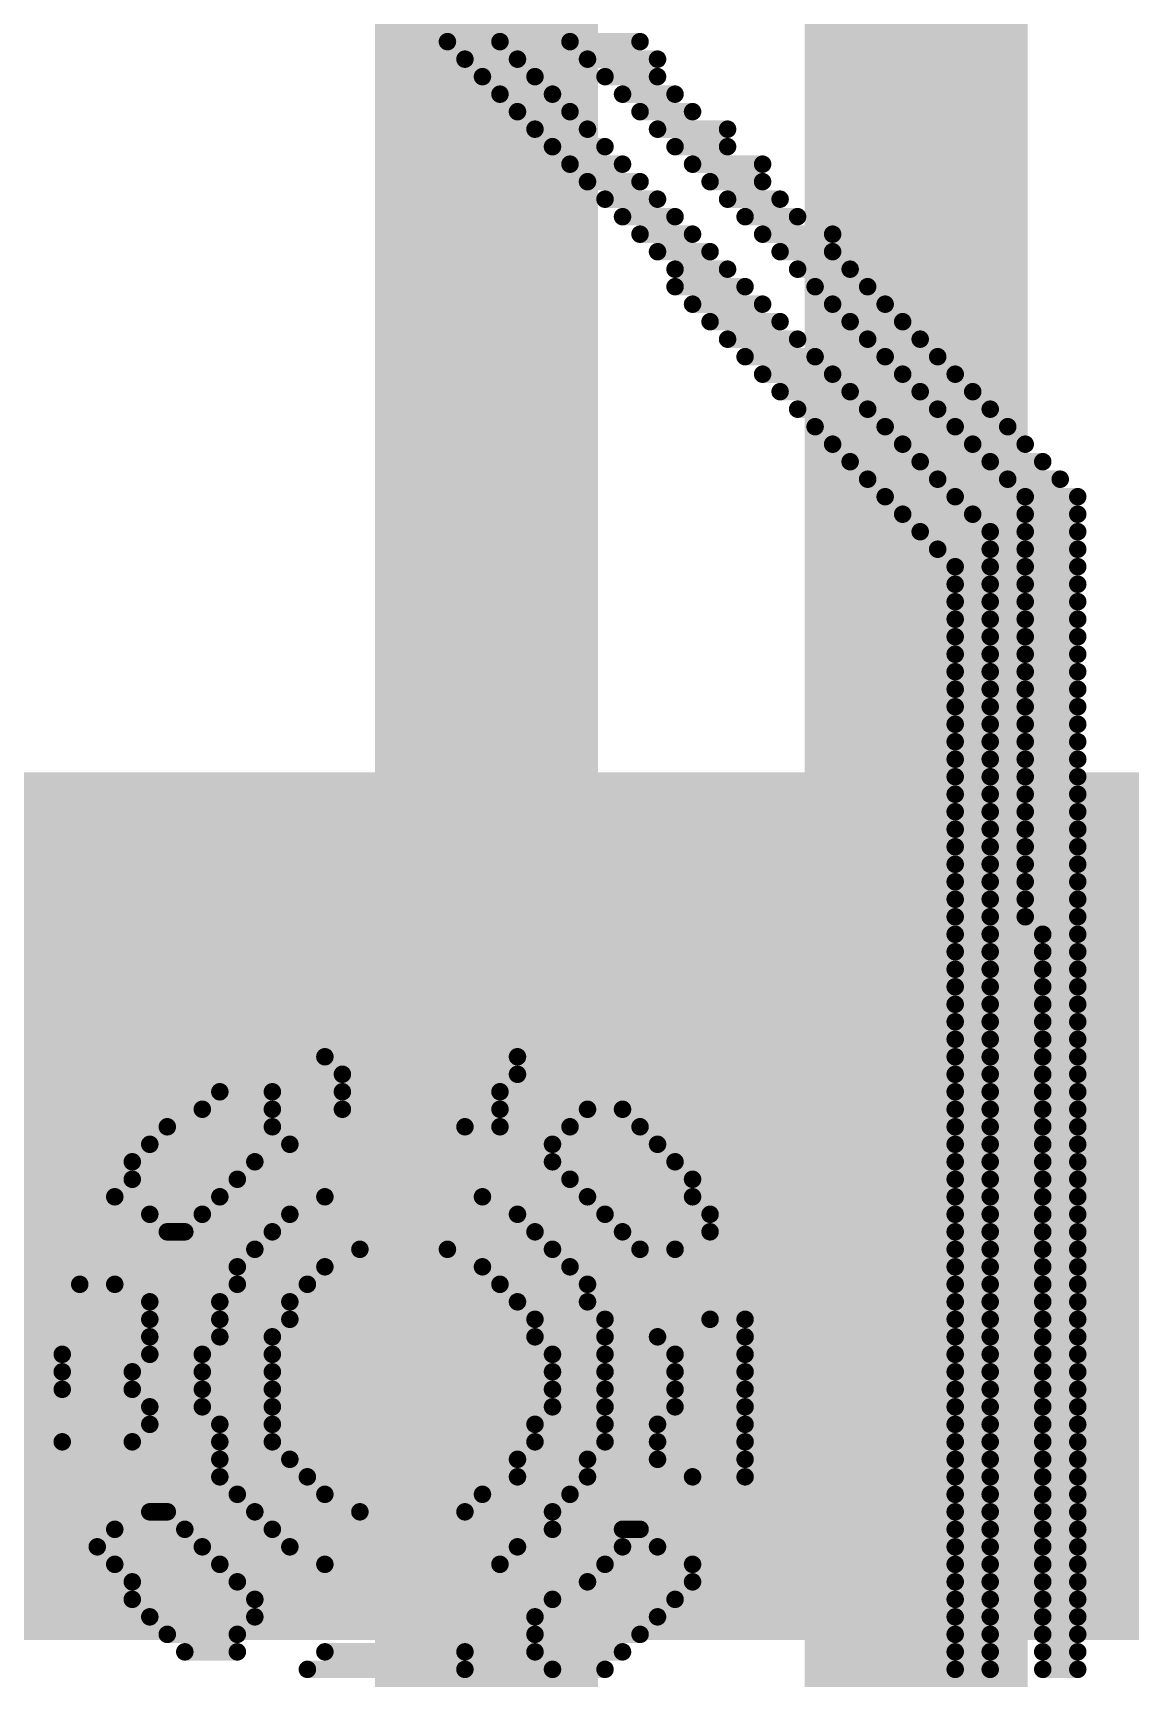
# Model space of a CAD drawing. Header units: millimetres. Extents: x 0 to 19.1, y 0 to 5.1.
# Drawn here: x 3.7175 to 3.7667, y 3.7183 to 3.7921 of the extents above; entities that cross this region are included whole.
import ezdxf

# ---------------------------------------------------------------- set-up
doc = ezdxf.new("R2010")
doc.units = ezdxf.units.MM
doc.header["$MEASUREMENT"] = 0
for name, color, linetype in [('BottomLayer', 5, 'Continuous'), ('BottomSolder', 6, 'Continuous'), ('DrillDrawing', 1, 'Continuous'), ('TopLayer', 1, 'Continuous'), ('TopOverlay', 2, 'Continuous'), ('TopSolder', 216, 'Continuous'), ('ViaHoleLayer', 16, 'Continuous')]:
    doc.layers.add(name, color=color, linetype=linetype)

msp = doc.modelspace()

# ---------------------------------------------------------------- hatches: boundary and pattern name
at = {"layer": 'BottomLayer'}
h = msp.add_hatch(color=5, dxfattribs=at)
edge = h.paths.add_edge_path()
edge.add_arc((3.737823, 3.745), 0.00689, 0, 360)
at = {"layer": 'BottomSolder'}
h = msp.add_hatch(color=6, dxfattribs=at)
edge = h.paths.add_edge_path()
edge.add_arc((3.737823, 3.745), 0.01089, 0, 360)
at = {"layer": 'TopLayer'}
msp.add_hatch(color=1, dxfattribs=at).paths.add_polyline_path([(3.409774, 3.72), (3.985774, 3.72), (3.985774, 3.758912), (3.409774, 3.758912)])
h = msp.add_hatch(color=1, dxfattribs=at)
edge = h.paths.add_edge_path()
edge.add_arc((3.737823, 3.745), 0.00689, 0, 360)
at = {"layer": 'TopSolder'}
h = msp.add_hatch(color=216, dxfattribs=at)
edge = h.paths.add_edge_path()
edge.add_arc((3.737823, 3.745), 0.01089, 0, 360)
at = {"layer": 'ViaHoleLayer'}
h = msp.add_hatch(color=16, dxfattribs=at)
edge = h.paths.add_edge_path()
edge.add_arc((3.737823, 3.745), 0.003937, 0, 360)

# ---------------------------------------------------------------- linework, layer by layer
at = {"layer": 'BottomLayer', "const_width": 0.01}
for points in [[(3.737823, 3.745), (3.737823, 4.003)], [(3.757098, 3.6203), (3.757098, 3.816643)], [(3.737823, 3.613075), (3.737823, 3.745)]]:
    msp.add_lwpolyline(points, dxfattribs=at)
at = {"layer": 'BottomLayer', "const_width": 0.005}
msp.add_lwpolyline([(3.735323, 3.745, 1), (3.740323, 3.745, 1)], format="xyb", close=True, dxfattribs=at)
msp.add_lwpolyline([(3.735323, 3.745, 1), (3.740323, 3.745, 1)], format="xyb", close=True, dxfattribs=at)
at = {"layer": 'DrillDrawing', "const_width": 0.002}
for points in [[(3.727823, 3.755), (3.747823, 3.755)], [(3.727823, 3.735), (3.727823, 3.755)], [(3.747823, 3.735), (3.747823, 3.755)], [(3.727823, 3.735), (3.747823, 3.735)]]:
    msp.add_lwpolyline(points, dxfattribs=at)
at = {"layer": 'DrillDrawing', "const_width": 0.001}
for points in [[(3.727323, 3.755, 1), (3.728323, 3.755, 1)], [(3.727323, 3.755, 1), (3.728323, 3.755, 1)], [(3.747323, 3.755, 1), (3.748323, 3.755, 1)], [(3.747323, 3.755, 1), (3.748323, 3.755, 1)], [(3.727323, 3.735, 1), (3.728323, 3.735, 1)], [(3.727323, 3.735, 1), (3.728323, 3.735, 1)], [(3.747323, 3.735, 1), (3.748323, 3.735, 1)], [(3.747323, 3.735, 1), (3.748323, 3.735, 1)]]:
    msp.add_lwpolyline(points, format="xyb", close=True, dxfattribs=at)
at = {"layer": 'TopOverlay', "const_width": 0.000785}
for points in [[(3.736075, 3.791692), (3.73843, 3.791692)], [(3.74157, 3.791692), (3.744711, 3.791692)], [(3.73686, 3.790907), (3.739215, 3.790907)], [(3.742355, 3.790907), (3.745496, 3.790907)], [(3.737645, 3.790122), (3.74, 3.790122)], [(3.743141, 3.790122), (3.745496, 3.790122)], [(3.73843, 3.789336), (3.740785, 3.789336)], [(3.743926, 3.789336), (3.746281, 3.789336)], [(3.739215, 3.788551), (3.74157, 3.788551)], [(3.744711, 3.788551), (3.747066, 3.788551)], [(3.74, 3.787766), (3.742355, 3.787766)], [(3.745496, 3.787766), (3.748636, 3.787766)], [(3.740785, 3.786981), (3.743141, 3.786981)], [(3.746281, 3.786981), (3.748636, 3.786981)], [(3.74157, 3.786196), (3.743926, 3.786196)], [(3.747066, 3.786196), (3.750206, 3.786196)], [(3.742355, 3.785411), (3.744711, 3.785411)], [(3.747851, 3.785411), (3.750206, 3.785411)], [(3.743141, 3.784626), (3.745496, 3.784626)], [(3.748636, 3.784626), (3.750991, 3.784626)], [(3.743926, 3.783841), (3.746281, 3.783841)], [(3.749421, 3.783841), (3.751776, 3.783841)], [(3.744711, 3.783056), (3.747066, 3.783056)], [(3.750206, 3.783056), (3.753346, 3.783056)], [(3.745496, 3.782271), (3.747851, 3.782271)], [(3.750991, 3.782271), (3.753346, 3.782271)], [(3.746281, 3.781486), (3.748636, 3.781486)], [(3.751776, 3.781486), (3.754131, 3.781486)], [(3.746281, 3.780701), (3.749421, 3.780701)], [(3.752561, 3.780701), (3.754916, 3.780701)], [(3.747066, 3.779916), (3.750206, 3.779916)], [(3.753346, 3.779916), (3.755701, 3.779916)], [(3.747851, 3.779131), (3.750991, 3.779131)], [(3.754131, 3.779131), (3.756486, 3.779131)], [(3.748636, 3.778346), (3.751776, 3.778346)], [(3.754916, 3.778346), (3.757271, 3.778346)], [(3.749421, 3.777561), (3.752561, 3.777561)], [(3.755701, 3.777561), (3.758056, 3.777561)], [(3.750206, 3.776776), (3.753346, 3.776776)], [(3.756486, 3.776776), (3.758841, 3.776776)], [(3.750991, 3.775991), (3.754131, 3.775991)], [(3.757271, 3.775991), (3.759626, 3.775991)], [(3.751776, 3.775206), (3.754916, 3.775206)], [(3.758056, 3.775206), (3.760412, 3.775206)], [(3.752561, 3.774421), (3.755701, 3.774421)], [(3.758841, 3.774421), (3.761197, 3.774421)], [(3.753346, 3.773636), (3.756486, 3.773636)], [(3.759626, 3.773636), (3.761982, 3.773636)], [(3.754131, 3.77285), (3.757271, 3.77285)], [(3.760412, 3.77285), (3.762767, 3.77285)], [(3.754916, 3.772065), (3.758056, 3.772065)], [(3.761197, 3.772065), (3.763552, 3.772065)], [(3.755701, 3.77128), (3.758841, 3.77128)], [(3.761982, 3.77128), (3.764337, 3.77128)], [(3.756486, 3.770495), (3.759626, 3.770495)], [(3.761982, 3.770495), (3.764337, 3.770495)], [(3.757271, 3.76971), (3.760412, 3.76971)], [(3.761982, 3.76971), (3.764337, 3.76971)], [(3.758056, 3.768925), (3.760412, 3.768925)], [(3.761982, 3.768925), (3.764337, 3.768925)], [(3.758841, 3.76814), (3.760412, 3.76814)], [(3.761982, 3.76814), (3.764337, 3.76814)], [(3.758841, 3.767355), (3.760412, 3.767355)], [(3.761982, 3.767355), (3.764337, 3.767355)], [(3.758841, 3.76657), (3.760412, 3.76657)], [(3.761982, 3.76657), (3.764337, 3.76657)], [(3.758841, 3.765785), (3.760412, 3.765785)], [(3.761982, 3.765785), (3.764337, 3.765785)], [(3.758841, 3.765), (3.760412, 3.765)], [(3.761982, 3.765), (3.764337, 3.765)], [(3.758841, 3.764215), (3.760412, 3.764215)], [(3.761982, 3.764215), (3.764337, 3.764215)], [(3.758841, 3.76343), (3.760412, 3.76343)], [(3.761982, 3.76343), (3.764337, 3.76343)], [(3.758841, 3.762645), (3.760412, 3.762645)], [(3.761982, 3.762645), (3.764337, 3.762645)], [(3.758841, 3.76186), (3.760412, 3.76186)], [(3.761982, 3.76186), (3.764337, 3.76186)], [(3.758841, 3.761075), (3.760412, 3.761075)], [(3.761982, 3.761075), (3.764337, 3.761075)], [(3.758841, 3.76029), (3.760412, 3.76029)], [(3.761982, 3.76029), (3.764337, 3.76029)], [(3.758841, 3.759505), (3.760412, 3.759505)], [(3.761982, 3.759505), (3.764337, 3.759505)], [(3.758841, 3.75872), (3.760412, 3.75872)], [(3.761982, 3.75872), (3.764337, 3.75872)], [(3.758841, 3.757935), (3.760412, 3.757935)], [(3.761982, 3.757935), (3.764337, 3.757935)], [(3.758841, 3.75715), (3.760412, 3.75715)], [(3.761982, 3.75715), (3.764337, 3.75715)], [(3.758841, 3.756365), (3.760412, 3.756365)], [(3.761982, 3.756365), (3.764337, 3.756365)], [(3.758841, 3.755579), (3.760412, 3.755579)], [(3.761982, 3.755579), (3.764337, 3.755579)], [(3.758841, 3.754794), (3.760412, 3.754794)], [(3.761982, 3.754794), (3.764337, 3.754794)], [(3.758841, 3.754009), (3.760412, 3.754009)], [(3.761982, 3.754009), (3.764337, 3.754009)], [(3.758841, 3.753224), (3.760412, 3.753224)], [(3.761982, 3.753224), (3.764337, 3.753224)], [(3.758841, 3.752439), (3.760412, 3.752439)], [(3.761982, 3.752439), (3.764337, 3.752439)], [(3.758841, 3.751654), (3.760412, 3.751654)], [(3.762767, 3.751654), (3.764337, 3.751654)], [(3.758841, 3.750869), (3.760412, 3.750869)], [(3.762767, 3.750869), (3.764337, 3.750869)], [(3.758841, 3.750084), (3.760412, 3.750084)], [(3.762767, 3.750084), (3.764337, 3.750084)], [(3.758841, 3.749299), (3.760412, 3.749299)], [(3.762767, 3.749299), (3.764337, 3.749299)], [(3.758841, 3.748514), (3.760412, 3.748514)], [(3.762767, 3.748514), (3.764337, 3.748514)], [(3.758841, 3.747729), (3.760412, 3.747729)], [(3.762767, 3.747729), (3.764337, 3.747729)], [(3.758841, 3.746944), (3.760412, 3.746944)], [(3.762767, 3.746944), (3.764337, 3.746944)], [(3.73058, 3.746159), (3.739215, 3.746159)], [(3.758841, 3.746159), (3.760412, 3.746159)], [(3.762767, 3.746159), (3.764337, 3.746159)], [(3.731365, 3.745374), (3.739215, 3.745374)], [(3.758841, 3.745374), (3.760412, 3.745374)], [(3.762767, 3.745374), (3.764337, 3.745374)], [(3.72587, 3.744589), (3.728225, 3.744589)], [(3.731365, 3.744589), (3.73843, 3.744589)], [(3.758841, 3.744589), (3.760412, 3.744589)], [(3.762767, 3.744589), (3.764337, 3.744589)], [(3.725084, 3.743804), (3.728225, 3.743804)], [(3.731365, 3.743804), (3.73843, 3.743804)], [(3.742355, 3.743804), (3.743926, 3.743804)], [(3.758841, 3.743804), (3.760412, 3.743804)], [(3.762767, 3.743804), (3.764337, 3.743804)], [(3.723514, 3.743019), (3.728225, 3.743019)], [(3.73686, 3.743019), (3.73843, 3.743019)], [(3.74157, 3.743019), (3.744711, 3.743019)], [(3.758841, 3.743019), (3.760412, 3.743019)], [(3.762767, 3.743019), (3.764337, 3.743019)], [(3.722729, 3.742234), (3.72901, 3.742234)], [(3.740785, 3.742234), (3.745496, 3.742234)], [(3.758841, 3.742234), (3.760412, 3.742234)], [(3.762767, 3.742234), (3.764337, 3.742234)], [(3.721944, 3.741449), (3.72744, 3.741449)], [(3.740785, 3.741449), (3.746281, 3.741449)], [(3.758841, 3.741449), (3.760412, 3.741449)], [(3.762767, 3.741449), (3.764337, 3.741449)], [(3.721944, 3.740664), (3.726655, 3.740664)], [(3.74157, 3.740664), (3.747066, 3.740664)], [(3.758841, 3.740664), (3.760412, 3.740664)], [(3.762767, 3.740664), (3.764337, 3.740664)], [(3.721159, 3.739879), (3.72587, 3.739879)], [(3.73058, 3.739879), (3.737645, 3.739879)], [(3.742355, 3.739879), (3.747066, 3.739879)], [(3.758841, 3.739879), (3.760412, 3.739879)], [(3.762767, 3.739879), (3.764337, 3.739879)], [(3.722729, 3.739094), (3.725084, 3.739094)], [(3.72901, 3.739094), (3.739215, 3.739094)], [(3.743141, 3.739094), (3.747851, 3.739094)], [(3.758841, 3.739094), (3.760412, 3.739094)], [(3.762767, 3.739094), (3.764337, 3.739094)], [(3.723514, 3.738308), (3.724299, 3.738308)], [(3.728225, 3.738308), (3.74, 3.738308)], [(3.743926, 3.738308), (3.747851, 3.738308)], [(3.758841, 3.738308), (3.760412, 3.738308)], [(3.762767, 3.738308), (3.764337, 3.738308)], [(3.72744, 3.737523), (3.73215, 3.737523)], [(3.736075, 3.737523), (3.740785, 3.737523)], [(3.744711, 3.737523), (3.746281, 3.737523)], [(3.758841, 3.737523), (3.760412, 3.737523)], [(3.762767, 3.737523), (3.764337, 3.737523)], [(3.726655, 3.736738), (3.73058, 3.736738)], [(3.737645, 3.736738), (3.74157, 3.736738)], [(3.758841, 3.736738), (3.760412, 3.736738)], [(3.762767, 3.736738), (3.764337, 3.736738)], [(3.719589, 3.735953), (3.721159, 3.735953)], [(3.726655, 3.735953), (3.729795, 3.735953)], [(3.73843, 3.735953), (3.742355, 3.735953)], [(3.758841, 3.735953), (3.760412, 3.735953)], [(3.762767, 3.735953), (3.764337, 3.735953)], [(3.669346, 3.735168), (3.722729, 3.735168)], [(3.72587, 3.735168), (3.72901, 3.735168)], [(3.739215, 3.735168), (3.742355, 3.735168)], [(3.758841, 3.735168), (3.760412, 3.735168)], [(3.762767, 3.735168), (3.764337, 3.735168)], [(3.669346, 3.734383), (3.722729, 3.734383)], [(3.72587, 3.734383), (3.72901, 3.734383)], [(3.74, 3.734383), (3.743141, 3.734383)], [(3.747851, 3.734383), (3.749421, 3.734383)], [(3.758841, 3.734383), (3.760412, 3.734383)], [(3.762767, 3.734383), (3.764337, 3.734383)], [(3.670131, 3.733598), (3.722729, 3.733598)], [(3.72587, 3.733598), (3.728225, 3.733598)], [(3.74, 3.733598), (3.743141, 3.733598)], [(3.745496, 3.733598), (3.749421, 3.733598)], [(3.758841, 3.733598), (3.760412, 3.733598)], [(3.762767, 3.733598), (3.764337, 3.733598)], [(3.718804, 3.732813), (3.722729, 3.732813)], [(3.725084, 3.732813), (3.728225, 3.732813)], [(3.740785, 3.732813), (3.743141, 3.732813)], [(3.746281, 3.732813), (3.749421, 3.732813)], [(3.758841, 3.732813), (3.760412, 3.732813)], [(3.762767, 3.732813), (3.764337, 3.732813)], [(3.718804, 3.732028), (3.721944, 3.732028)], [(3.725084, 3.732028), (3.728225, 3.732028)], [(3.740785, 3.732028), (3.743141, 3.732028)], [(3.746281, 3.732028), (3.749421, 3.732028)], [(3.758841, 3.732028), (3.760412, 3.732028)], [(3.762767, 3.732028), (3.764337, 3.732028)], [(3.718804, 3.731243), (3.721944, 3.731243)], [(3.725084, 3.731243), (3.728225, 3.731243)], [(3.740785, 3.731243), (3.743141, 3.731243)], [(3.746281, 3.731243), (3.749421, 3.731243)], [(3.758841, 3.731243), (3.760412, 3.731243)], [(3.762767, 3.731243), (3.764337, 3.731243)], [(3.669346, 3.730458), (3.722729, 3.730458)], [(3.725084, 3.730458), (3.728225, 3.730458)], [(3.740785, 3.730458), (3.743141, 3.730458)], [(3.746281, 3.730458), (3.749421, 3.730458)], [(3.758841, 3.730458), (3.760412, 3.730458)], [(3.762767, 3.730458), (3.764337, 3.730458)], [(3.669346, 3.729673), (3.722729, 3.729673)], [(3.72587, 3.729673), (3.728225, 3.729673)], [(3.74, 3.729673), (3.743141, 3.729673)], [(3.745496, 3.729673), (3.749421, 3.729673)], [(3.758841, 3.729673), (3.760412, 3.729673)], [(3.762767, 3.729673), (3.764337, 3.729673)], [(3.718804, 3.728888), (3.721944, 3.728888)], [(3.72587, 3.728888), (3.728225, 3.728888)], [(3.74, 3.728888), (3.743141, 3.728888)], [(3.745496, 3.728888), (3.749421, 3.728888)], [(3.758841, 3.728888), (3.760412, 3.728888)], [(3.762767, 3.728888), (3.764337, 3.728888)], [(3.72587, 3.728103), (3.72901, 3.728103)], [(3.739215, 3.728103), (3.742355, 3.728103)], [(3.745496, 3.728103), (3.749421, 3.728103)], [(3.758841, 3.728103), (3.760412, 3.728103)], [(3.762767, 3.728103), (3.764337, 3.728103)], [(3.72587, 3.727318), (3.729795, 3.727318)], [(3.739215, 3.727318), (3.742355, 3.727318)], [(3.747066, 3.727318), (3.749421, 3.727318)], [(3.758841, 3.727318), (3.760412, 3.727318)], [(3.762767, 3.727318), (3.764337, 3.727318)], [(3.726655, 3.726533), (3.73058, 3.726533)], [(3.737645, 3.726533), (3.74157, 3.726533)], [(3.758841, 3.726533), (3.760412, 3.726533)], [(3.762767, 3.726533), (3.764337, 3.726533)], [(3.722729, 3.725748), (3.723514, 3.725748)], [(3.72744, 3.725748), (3.73215, 3.725748)], [(3.73686, 3.725748), (3.740785, 3.725748)], [(3.758841, 3.725748), (3.760412, 3.725748)], [(3.762767, 3.725748), (3.764337, 3.725748)], [(3.721159, 3.724963), (3.724299, 3.724963)], [(3.728225, 3.724963), (3.740785, 3.724963)], [(3.743926, 3.724963), (3.744711, 3.724963)], [(3.758841, 3.724963), (3.760412, 3.724963)], [(3.762767, 3.724963), (3.764337, 3.724963)], [(3.720374, 3.724178), (3.725084, 3.724178)], [(3.72901, 3.724178), (3.739215, 3.724178)], [(3.743926, 3.724178), (3.745496, 3.724178)], [(3.758841, 3.724178), (3.760412, 3.724178)], [(3.762767, 3.724178), (3.764337, 3.724178)], [(3.721159, 3.723393), (3.72587, 3.723393)], [(3.73058, 3.723393), (3.73843, 3.723393)], [(3.743141, 3.723393), (3.747066, 3.723393)], [(3.758841, 3.723393), (3.760412, 3.723393)], [(3.762767, 3.723393), (3.764337, 3.723393)], [(3.721944, 3.722608), (3.726655, 3.722608)], [(3.742355, 3.722608), (3.747066, 3.722608)], [(3.758841, 3.722608), (3.760412, 3.722608)], [(3.762767, 3.722608), (3.764337, 3.722608)], [(3.721944, 3.721822), (3.72744, 3.721822)], [(3.740785, 3.721822), (3.746281, 3.721822)], [(3.758841, 3.721822), (3.760412, 3.721822)], [(3.762767, 3.721822), (3.764337, 3.721822)], [(3.722729, 3.721037), (3.72744, 3.721037)], [(3.74, 3.721037), (3.745496, 3.721037)], [(3.758841, 3.721037), (3.760412, 3.721037)], [(3.762767, 3.721037), (3.764337, 3.721037)], [(3.723514, 3.720252), (3.726655, 3.720252)], [(3.74, 3.720252), (3.744711, 3.720252)], [(3.758841, 3.720252), (3.760412, 3.720252)], [(3.762767, 3.720252), (3.764337, 3.720252)], [(3.724299, 3.719467), (3.726655, 3.719467)], [(3.73058, 3.719467), (3.73686, 3.719467)], [(3.74, 3.719467), (3.743926, 3.719467)], [(3.758841, 3.719467), (3.760412, 3.719467)], [(3.762767, 3.719467), (3.764337, 3.719467)], [(3.729795, 3.718682), (3.73686, 3.718682)], [(3.740785, 3.718682), (3.743141, 3.718682)], [(3.758841, 3.718682), (3.760412, 3.718682)], [(3.762767, 3.718682), (3.764337, 3.718682)]]:
    msp.add_lwpolyline(points, dxfattribs=at)
at = {"layer": 'TopOverlay', "const_width": 0.000392}
for points in [[(3.735879, 3.791692, 1), (3.736271, 3.791692, 1)], [(3.738234, 3.791692, 1), (3.738627, 3.791692, 1)], [(3.741374, 3.791692, 1), (3.741767, 3.791692, 1)], [(3.744514, 3.791692, 1), (3.744907, 3.791692, 1)], [(3.736664, 3.790907, 1), (3.737056, 3.790907, 1)], [(3.739019, 3.790907, 1), (3.739412, 3.790907, 1)], [(3.742159, 3.790907, 1), (3.742552, 3.790907, 1)], [(3.745299, 3.790907, 1), (3.745692, 3.790907, 1)], [(3.737449, 3.790122, 1), (3.737841, 3.790122, 1)], [(3.739804, 3.790122, 1), (3.740197, 3.790122, 1)], [(3.742944, 3.790122, 1), (3.743337, 3.790122, 1)], [(3.745299, 3.790122, 1), (3.745692, 3.790122, 1)], [(3.738234, 3.789336, 1), (3.738627, 3.789336, 1)], [(3.740589, 3.789336, 1), (3.740982, 3.789336, 1)], [(3.743729, 3.789336, 1), (3.744122, 3.789336, 1)], [(3.746084, 3.789336, 1), (3.746477, 3.789336, 1)], [(3.739019, 3.788551, 1), (3.739412, 3.788551, 1)], [(3.741374, 3.788551, 1), (3.741767, 3.788551, 1)], [(3.744514, 3.788551, 1), (3.744907, 3.788551, 1)], [(3.746869, 3.788551, 1), (3.747262, 3.788551, 1)], [(3.739804, 3.787766, 1), (3.740197, 3.787766, 1)], [(3.742159, 3.787766, 1), (3.742552, 3.787766, 1)], [(3.745299, 3.787766, 1), (3.745692, 3.787766, 1)], [(3.74844, 3.787766, 1), (3.748832, 3.787766, 1)], [(3.740589, 3.786981, 1), (3.740982, 3.786981, 1)], [(3.742944, 3.786981, 1), (3.743337, 3.786981, 1)], [(3.746084, 3.786981, 1), (3.746477, 3.786981, 1)], [(3.74844, 3.786981, 1), (3.748832, 3.786981, 1)], [(3.741374, 3.786196, 1), (3.741767, 3.786196, 1)], [(3.743729, 3.786196, 1), (3.744122, 3.786196, 1)], [(3.746869, 3.786196, 1), (3.747262, 3.786196, 1)], [(3.75001, 3.786196, 1), (3.750402, 3.786196, 1)], [(3.742159, 3.785411, 1), (3.742552, 3.785411, 1)], [(3.744514, 3.785411, 1), (3.744907, 3.785411, 1)], [(3.747655, 3.785411, 1), (3.748047, 3.785411, 1)], [(3.75001, 3.785411, 1), (3.750402, 3.785411, 1)], [(3.742944, 3.784626, 1), (3.743337, 3.784626, 1)], [(3.745299, 3.784626, 1), (3.745692, 3.784626, 1)], [(3.74844, 3.784626, 1), (3.748832, 3.784626, 1)], [(3.750795, 3.784626, 1), (3.751187, 3.784626, 1)], [(3.743729, 3.783841, 1), (3.744122, 3.783841, 1)], [(3.746084, 3.783841, 1), (3.746477, 3.783841, 1)], [(3.749225, 3.783841, 1), (3.749617, 3.783841, 1)], [(3.75158, 3.783841, 1), (3.751972, 3.783841, 1)], [(3.744514, 3.783056, 1), (3.744907, 3.783056, 1)], [(3.746869, 3.783056, 1), (3.747262, 3.783056, 1)], [(3.75001, 3.783056, 1), (3.750402, 3.783056, 1)], [(3.75315, 3.783056, 1), (3.753542, 3.783056, 1)], [(3.745299, 3.782271, 1), (3.745692, 3.782271, 1)], [(3.747655, 3.782271, 1), (3.748047, 3.782271, 1)], [(3.750795, 3.782271, 1), (3.751187, 3.782271, 1)], [(3.75315, 3.782271, 1), (3.753542, 3.782271, 1)], [(3.746084, 3.781486, 1), (3.746477, 3.781486, 1)], [(3.74844, 3.781486, 1), (3.748832, 3.781486, 1)], [(3.75158, 3.781486, 1), (3.751972, 3.781486, 1)], [(3.753935, 3.781486, 1), (3.754327, 3.781486, 1)], [(3.746084, 3.780701, 1), (3.746477, 3.780701, 1)], [(3.749225, 3.780701, 1), (3.749617, 3.780701, 1)], [(3.752365, 3.780701, 1), (3.752757, 3.780701, 1)], [(3.75472, 3.780701, 1), (3.755113, 3.780701, 1)], [(3.746869, 3.779916, 1), (3.747262, 3.779916, 1)], [(3.75001, 3.779916, 1), (3.750402, 3.779916, 1)], [(3.75315, 3.779916, 1), (3.753542, 3.779916, 1)], [(3.755505, 3.779916, 1), (3.755898, 3.779916, 1)], [(3.747655, 3.779131, 1), (3.748047, 3.779131, 1)], [(3.750795, 3.779131, 1), (3.751187, 3.779131, 1)], [(3.753935, 3.779131, 1), (3.754327, 3.779131, 1)], [(3.75629, 3.779131, 1), (3.756683, 3.779131, 1)], [(3.74844, 3.778346, 1), (3.748832, 3.778346, 1)], [(3.75158, 3.778346, 1), (3.751972, 3.778346, 1)], [(3.75472, 3.778346, 1), (3.755113, 3.778346, 1)], [(3.757075, 3.778346, 1), (3.757468, 3.778346, 1)], [(3.749225, 3.777561, 1), (3.749617, 3.777561, 1)], [(3.752365, 3.777561, 1), (3.752757, 3.777561, 1)], [(3.755505, 3.777561, 1), (3.755898, 3.777561, 1)], [(3.75786, 3.777561, 1), (3.758253, 3.777561, 1)], [(3.75001, 3.776776, 1), (3.750402, 3.776776, 1)], [(3.75315, 3.776776, 1), (3.753542, 3.776776, 1)], [(3.75629, 3.776776, 1), (3.756683, 3.776776, 1)], [(3.758645, 3.776776, 1), (3.759038, 3.776776, 1)], [(3.750795, 3.775991, 1), (3.751187, 3.775991, 1)], [(3.753935, 3.775991, 1), (3.754327, 3.775991, 1)], [(3.757075, 3.775991, 1), (3.757468, 3.775991, 1)], [(3.75943, 3.775991, 1), (3.759823, 3.775991, 1)], [(3.75158, 3.775206, 1), (3.751972, 3.775206, 1)], [(3.75472, 3.775206, 1), (3.755113, 3.775206, 1)], [(3.75786, 3.775206, 1), (3.758253, 3.775206, 1)], [(3.760215, 3.775206, 1), (3.760608, 3.775206, 1)], [(3.752365, 3.774421, 1), (3.752757, 3.774421, 1)], [(3.755505, 3.774421, 1), (3.755898, 3.774421, 1)], [(3.758645, 3.774421, 1), (3.759038, 3.774421, 1)], [(3.761, 3.774421, 1), (3.761393, 3.774421, 1)], [(3.75315, 3.773636, 1), (3.753542, 3.773636, 1)], [(3.75629, 3.773636, 1), (3.756683, 3.773636, 1)], [(3.75943, 3.773636, 1), (3.759823, 3.773636, 1)], [(3.761785, 3.773636, 1), (3.762178, 3.773636, 1)], [(3.753935, 3.77285, 1), (3.754327, 3.77285, 1)], [(3.757075, 3.77285, 1), (3.757468, 3.77285, 1)], [(3.760215, 3.77285, 1), (3.760608, 3.77285, 1)], [(3.76257, 3.77285, 1), (3.762963, 3.77285, 1)], [(3.75472, 3.772065, 1), (3.755113, 3.772065, 1)], [(3.75786, 3.772065, 1), (3.758253, 3.772065, 1)], [(3.761, 3.772065, 1), (3.761393, 3.772065, 1)], [(3.763355, 3.772065, 1), (3.763748, 3.772065, 1)], [(3.755505, 3.77128, 1), (3.755898, 3.77128, 1)], [(3.758645, 3.77128, 1), (3.759038, 3.77128, 1)], [(3.761785, 3.77128, 1), (3.762178, 3.77128, 1)], [(3.764141, 3.77128, 1), (3.764533, 3.77128, 1)], [(3.75629, 3.770495, 1), (3.756683, 3.770495, 1)], [(3.75943, 3.770495, 1), (3.759823, 3.770495, 1)], [(3.761785, 3.770495, 1), (3.762178, 3.770495, 1)], [(3.764141, 3.770495, 1), (3.764533, 3.770495, 1)], [(3.757075, 3.76971, 1), (3.757468, 3.76971, 1)], [(3.760215, 3.76971, 1), (3.760608, 3.76971, 1)], [(3.761785, 3.76971, 1), (3.762178, 3.76971, 1)], [(3.764141, 3.76971, 1), (3.764533, 3.76971, 1)], [(3.75786, 3.768925, 1), (3.758253, 3.768925, 1)], [(3.760215, 3.768925, 1), (3.760608, 3.768925, 1)], [(3.761785, 3.768925, 1), (3.762178, 3.768925, 1)], [(3.764141, 3.768925, 1), (3.764533, 3.768925, 1)], [(3.758645, 3.76814, 1), (3.759038, 3.76814, 1)], [(3.760215, 3.76814, 1), (3.760608, 3.76814, 1)], [(3.761785, 3.76814, 1), (3.762178, 3.76814, 1)], [(3.764141, 3.76814, 1), (3.764533, 3.76814, 1)], [(3.758645, 3.767355, 1), (3.759038, 3.767355, 1)], [(3.760215, 3.767355, 1), (3.760608, 3.767355, 1)], [(3.761785, 3.767355, 1), (3.762178, 3.767355, 1)], [(3.764141, 3.767355, 1), (3.764533, 3.767355, 1)], [(3.758645, 3.76657, 1), (3.759038, 3.76657, 1)], [(3.760215, 3.76657, 1), (3.760608, 3.76657, 1)], [(3.761785, 3.76657, 1), (3.762178, 3.76657, 1)], [(3.764141, 3.76657, 1), (3.764533, 3.76657, 1)], [(3.758645, 3.765785, 1), (3.759038, 3.765785, 1)], [(3.760215, 3.765785, 1), (3.760608, 3.765785, 1)], [(3.761785, 3.765785, 1), (3.762178, 3.765785, 1)], [(3.764141, 3.765785, 1), (3.764533, 3.765785, 1)], [(3.758645, 3.765, 1), (3.759038, 3.765, 1)], [(3.760215, 3.765, 1), (3.760608, 3.765, 1)], [(3.761785, 3.765, 1), (3.762178, 3.765, 1)], [(3.764141, 3.765, 1), (3.764533, 3.765, 1)], [(3.758645, 3.764215, 1), (3.759038, 3.764215, 1)], [(3.760215, 3.764215, 1), (3.760608, 3.764215, 1)], [(3.761785, 3.764215, 1), (3.762178, 3.764215, 1)], [(3.764141, 3.764215, 1), (3.764533, 3.764215, 1)], [(3.758645, 3.76343, 1), (3.759038, 3.76343, 1)], [(3.760215, 3.76343, 1), (3.760608, 3.76343, 1)], [(3.761785, 3.76343, 1), (3.762178, 3.76343, 1)], [(3.764141, 3.76343, 1), (3.764533, 3.76343, 1)], [(3.758645, 3.762645, 1), (3.759038, 3.762645, 1)], [(3.760215, 3.762645, 1), (3.760608, 3.762645, 1)], [(3.761785, 3.762645, 1), (3.762178, 3.762645, 1)], [(3.764141, 3.762645, 1), (3.764533, 3.762645, 1)], [(3.758645, 3.76186, 1), (3.759038, 3.76186, 1)], [(3.760215, 3.76186, 1), (3.760608, 3.76186, 1)], [(3.761785, 3.76186, 1), (3.762178, 3.76186, 1)], [(3.764141, 3.76186, 1), (3.764533, 3.76186, 1)], [(3.758645, 3.761075, 1), (3.759038, 3.761075, 1)], [(3.760215, 3.761075, 1), (3.760608, 3.761075, 1)], [(3.761785, 3.761075, 1), (3.762178, 3.761075, 1)], [(3.764141, 3.761075, 1), (3.764533, 3.761075, 1)], [(3.758645, 3.76029, 1), (3.759038, 3.76029, 1)], [(3.760215, 3.76029, 1), (3.760608, 3.76029, 1)], [(3.761785, 3.76029, 1), (3.762178, 3.76029, 1)], [(3.764141, 3.76029, 1), (3.764533, 3.76029, 1)], [(3.758645, 3.759505, 1), (3.759038, 3.759505, 1)], [(3.760215, 3.759505, 1), (3.760608, 3.759505, 1)], [(3.761785, 3.759505, 1), (3.762178, 3.759505, 1)], [(3.764141, 3.759505, 1), (3.764533, 3.759505, 1)], [(3.758645, 3.75872, 1), (3.759038, 3.75872, 1)], [(3.760215, 3.75872, 1), (3.760608, 3.75872, 1)], [(3.761785, 3.75872, 1), (3.762178, 3.75872, 1)], [(3.764141, 3.75872, 1), (3.764533, 3.75872, 1)], [(3.758645, 3.757935, 1), (3.759038, 3.757935, 1)], [(3.760215, 3.757935, 1), (3.760608, 3.757935, 1)], [(3.761785, 3.757935, 1), (3.762178, 3.757935, 1)], [(3.764141, 3.757935, 1), (3.764533, 3.757935, 1)], [(3.758645, 3.75715, 1), (3.759038, 3.75715, 1)], [(3.760215, 3.75715, 1), (3.760608, 3.75715, 1)], [(3.761785, 3.75715, 1), (3.762178, 3.75715, 1)], [(3.764141, 3.75715, 1), (3.764533, 3.75715, 1)], [(3.758645, 3.756365, 1), (3.759038, 3.756365, 1)], [(3.760215, 3.756365, 1), (3.760608, 3.756365, 1)], [(3.761785, 3.756365, 1), (3.762178, 3.756365, 1)], [(3.764141, 3.756365, 1), (3.764533, 3.756365, 1)], [(3.758645, 3.755579, 1), (3.759038, 3.755579, 1)], [(3.760215, 3.755579, 1), (3.760608, 3.755579, 1)], [(3.761785, 3.755579, 1), (3.762178, 3.755579, 1)], [(3.764141, 3.755579, 1), (3.764533, 3.755579, 1)], [(3.758645, 3.754794, 1), (3.759038, 3.754794, 1)], [(3.760215, 3.754794, 1), (3.760608, 3.754794, 1)], [(3.761785, 3.754794, 1), (3.762178, 3.754794, 1)], [(3.764141, 3.754794, 1), (3.764533, 3.754794, 1)], [(3.758645, 3.754009, 1), (3.759038, 3.754009, 1)], [(3.760215, 3.754009, 1), (3.760608, 3.754009, 1)], [(3.761785, 3.754009, 1), (3.762178, 3.754009, 1)], [(3.764141, 3.754009, 1), (3.764533, 3.754009, 1)], [(3.758645, 3.753224, 1), (3.759038, 3.753224, 1)], [(3.760215, 3.753224, 1), (3.760608, 3.753224, 1)], [(3.761785, 3.753224, 1), (3.762178, 3.753224, 1)], [(3.764141, 3.753224, 1), (3.764533, 3.753224, 1)], [(3.758645, 3.752439, 1), (3.759038, 3.752439, 1)], [(3.760215, 3.752439, 1), (3.760608, 3.752439, 1)], [(3.761785, 3.752439, 1), (3.762178, 3.752439, 1)], [(3.764141, 3.752439, 1), (3.764533, 3.752439, 1)], [(3.758645, 3.751654, 1), (3.759038, 3.751654, 1)], [(3.760215, 3.751654, 1), (3.760608, 3.751654, 1)], [(3.76257, 3.751654, 1), (3.762963, 3.751654, 1)], [(3.764141, 3.751654, 1), (3.764533, 3.751654, 1)], [(3.758645, 3.750869, 1), (3.759038, 3.750869, 1)], [(3.760215, 3.750869, 1), (3.760608, 3.750869, 1)], [(3.76257, 3.750869, 1), (3.762963, 3.750869, 1)], [(3.764141, 3.750869, 1), (3.764533, 3.750869, 1)], [(3.758645, 3.750084, 1), (3.759038, 3.750084, 1)], [(3.760215, 3.750084, 1), (3.760608, 3.750084, 1)], [(3.76257, 3.750084, 1), (3.762963, 3.750084, 1)], [(3.764141, 3.750084, 1), (3.764533, 3.750084, 1)], [(3.758645, 3.749299, 1), (3.759038, 3.749299, 1)], [(3.760215, 3.749299, 1), (3.760608, 3.749299, 1)], [(3.76257, 3.749299, 1), (3.762963, 3.749299, 1)], [(3.764141, 3.749299, 1), (3.764533, 3.749299, 1)], [(3.758645, 3.748514, 1), (3.759038, 3.748514, 1)], [(3.760215, 3.748514, 1), (3.760608, 3.748514, 1)], [(3.76257, 3.748514, 1), (3.762963, 3.748514, 1)], [(3.764141, 3.748514, 1), (3.764533, 3.748514, 1)], [(3.758645, 3.747729, 1), (3.759038, 3.747729, 1)], [(3.760215, 3.747729, 1), (3.760608, 3.747729, 1)], [(3.76257, 3.747729, 1), (3.762963, 3.747729, 1)], [(3.764141, 3.747729, 1), (3.764533, 3.747729, 1)], [(3.758645, 3.746944, 1), (3.759038, 3.746944, 1)], [(3.760215, 3.746944, 1), (3.760608, 3.746944, 1)], [(3.76257, 3.746944, 1), (3.762963, 3.746944, 1)], [(3.764141, 3.746944, 1), (3.764533, 3.746944, 1)], [(3.730384, 3.746159, 1), (3.730776, 3.746159, 1)], [(3.739019, 3.746159, 1), (3.739412, 3.746159, 1)], [(3.758645, 3.746159, 1), (3.759038, 3.746159, 1)], [(3.760215, 3.746159, 1), (3.760608, 3.746159, 1)], [(3.76257, 3.746159, 1), (3.762963, 3.746159, 1)], [(3.764141, 3.746159, 1), (3.764533, 3.746159, 1)], [(3.731169, 3.745374, 1), (3.731561, 3.745374, 1)], [(3.739019, 3.745374, 1), (3.739412, 3.745374, 1)], [(3.758645, 3.745374, 1), (3.759038, 3.745374, 1)], [(3.760215, 3.745374, 1), (3.760608, 3.745374, 1)], [(3.76257, 3.745374, 1), (3.762963, 3.745374, 1)], [(3.764141, 3.745374, 1), (3.764533, 3.745374, 1)], [(3.725673, 3.744589, 1), (3.726066, 3.744589, 1)], [(3.728029, 3.744589, 1), (3.728421, 3.744589, 1)], [(3.731169, 3.744589, 1), (3.731561, 3.744589, 1)], [(3.738234, 3.744589, 1), (3.738627, 3.744589, 1)], [(3.758645, 3.744589, 1), (3.759038, 3.744589, 1)], [(3.760215, 3.744589, 1), (3.760608, 3.744589, 1)], [(3.76257, 3.744589, 1), (3.762963, 3.744589, 1)], [(3.764141, 3.744589, 1), (3.764533, 3.744589, 1)], [(3.724888, 3.743804, 1), (3.725281, 3.743804, 1)], [(3.728029, 3.743804, 1), (3.728421, 3.743804, 1)], [(3.731169, 3.743804, 1), (3.731561, 3.743804, 1)], [(3.738234, 3.743804, 1), (3.738627, 3.743804, 1)], [(3.742159, 3.743804, 1), (3.742552, 3.743804, 1)], [(3.743729, 3.743804, 1), (3.744122, 3.743804, 1)], [(3.758645, 3.743804, 1), (3.759038, 3.743804, 1)], [(3.760215, 3.743804, 1), (3.760608, 3.743804, 1)], [(3.76257, 3.743804, 1), (3.762963, 3.743804, 1)], [(3.764141, 3.743804, 1), (3.764533, 3.743804, 1)], [(3.723318, 3.743019, 1), (3.723711, 3.743019, 1)], [(3.728029, 3.743019, 1), (3.728421, 3.743019, 1)], [(3.736664, 3.743019, 1), (3.737056, 3.743019, 1)], [(3.738234, 3.743019, 1), (3.738627, 3.743019, 1)], [(3.741374, 3.743019, 1), (3.741767, 3.743019, 1)], [(3.744514, 3.743019, 1), (3.744907, 3.743019, 1)], [(3.758645, 3.743019, 1), (3.759038, 3.743019, 1)], [(3.760215, 3.743019, 1), (3.760608, 3.743019, 1)], [(3.76257, 3.743019, 1), (3.762963, 3.743019, 1)], [(3.764141, 3.743019, 1), (3.764533, 3.743019, 1)], [(3.722533, 3.742234, 1), (3.722926, 3.742234, 1)], [(3.728813, 3.742234, 1), (3.729206, 3.742234, 1)], [(3.740589, 3.742234, 1), (3.740982, 3.742234, 1)], [(3.745299, 3.742234, 1), (3.745692, 3.742234, 1)], [(3.758645, 3.742234, 1), (3.759038, 3.742234, 1)], [(3.760215, 3.742234, 1), (3.760608, 3.742234, 1)], [(3.76257, 3.742234, 1), (3.762963, 3.742234, 1)], [(3.764141, 3.742234, 1), (3.764533, 3.742234, 1)], [(3.721748, 3.741449, 1), (3.722141, 3.741449, 1)], [(3.727243, 3.741449, 1), (3.727636, 3.741449, 1)], [(3.740589, 3.741449, 1), (3.740982, 3.741449, 1)], [(3.746084, 3.741449, 1), (3.746477, 3.741449, 1)], [(3.758645, 3.741449, 1), (3.759038, 3.741449, 1)], [(3.760215, 3.741449, 1), (3.760608, 3.741449, 1)], [(3.76257, 3.741449, 1), (3.762963, 3.741449, 1)], [(3.764141, 3.741449, 1), (3.764533, 3.741449, 1)], [(3.721748, 3.740664, 1), (3.722141, 3.740664, 1)], [(3.726458, 3.740664, 1), (3.726851, 3.740664, 1)], [(3.741374, 3.740664, 1), (3.741767, 3.740664, 1)], [(3.746869, 3.740664, 1), (3.747262, 3.740664, 1)], [(3.758645, 3.740664, 1), (3.759038, 3.740664, 1)], [(3.760215, 3.740664, 1), (3.760608, 3.740664, 1)], [(3.76257, 3.740664, 1), (3.762963, 3.740664, 1)], [(3.764141, 3.740664, 1), (3.764533, 3.740664, 1)], [(3.720963, 3.739879, 1), (3.721356, 3.739879, 1)], [(3.725673, 3.739879, 1), (3.726066, 3.739879, 1)], [(3.730384, 3.739879, 1), (3.730776, 3.739879, 1)], [(3.737449, 3.739879, 1), (3.737841, 3.739879, 1)], [(3.742159, 3.739879, 1), (3.742552, 3.739879, 1)], [(3.746869, 3.739879, 1), (3.747262, 3.739879, 1)], [(3.758645, 3.739879, 1), (3.759038, 3.739879, 1)], [(3.760215, 3.739879, 1), (3.760608, 3.739879, 1)], [(3.76257, 3.739879, 1), (3.762963, 3.739879, 1)], [(3.764141, 3.739879, 1), (3.764533, 3.739879, 1)], [(3.722533, 3.739094, 1), (3.722926, 3.739094, 1)], [(3.724888, 3.739094, 1), (3.725281, 3.739094, 1)], [(3.728813, 3.739094, 1), (3.729206, 3.739094, 1)], [(3.739019, 3.739094, 1), (3.739412, 3.739094, 1)], [(3.742944, 3.739094, 1), (3.743337, 3.739094, 1)], [(3.747655, 3.739094, 1), (3.748047, 3.739094, 1)], [(3.758645, 3.739094, 1), (3.759038, 3.739094, 1)], [(3.760215, 3.739094, 1), (3.760608, 3.739094, 1)], [(3.76257, 3.739094, 1), (3.762963, 3.739094, 1)], [(3.764141, 3.739094, 1), (3.764533, 3.739094, 1)], [(3.723318, 3.738308, 1), (3.723711, 3.738308, 1)], [(3.724103, 3.738308, 1), (3.724496, 3.738308, 1)], [(3.728029, 3.738308, 1), (3.728421, 3.738308, 1)], [(3.739804, 3.738308, 1), (3.740197, 3.738308, 1)], [(3.743729, 3.738308, 1), (3.744122, 3.738308, 1)], [(3.747655, 3.738308, 1), (3.748047, 3.738308, 1)], [(3.758645, 3.738308, 1), (3.759038, 3.738308, 1)], [(3.760215, 3.738308, 1), (3.760608, 3.738308, 1)], [(3.76257, 3.738308, 1), (3.762963, 3.738308, 1)], [(3.764141, 3.738308, 1), (3.764533, 3.738308, 1)], [(3.727243, 3.737523, 1), (3.727636, 3.737523, 1)], [(3.731954, 3.737523, 1), (3.732346, 3.737523, 1)], [(3.735879, 3.737523, 1), (3.736271, 3.737523, 1)], [(3.740589, 3.737523, 1), (3.740982, 3.737523, 1)], [(3.744514, 3.737523, 1), (3.744907, 3.737523, 1)], [(3.746084, 3.737523, 1), (3.746477, 3.737523, 1)], [(3.758645, 3.737523, 1), (3.759038, 3.737523, 1)], [(3.760215, 3.737523, 1), (3.760608, 3.737523, 1)], [(3.76257, 3.737523, 1), (3.762963, 3.737523, 1)], [(3.764141, 3.737523, 1), (3.764533, 3.737523, 1)], [(3.726458, 3.736738, 1), (3.726851, 3.736738, 1)], [(3.730384, 3.736738, 1), (3.730776, 3.736738, 1)], [(3.737449, 3.736738, 1), (3.737841, 3.736738, 1)], [(3.741374, 3.736738, 1), (3.741767, 3.736738, 1)], [(3.758645, 3.736738, 1), (3.759038, 3.736738, 1)], [(3.760215, 3.736738, 1), (3.760608, 3.736738, 1)], [(3.76257, 3.736738, 1), (3.762963, 3.736738, 1)], [(3.764141, 3.736738, 1), (3.764533, 3.736738, 1)], [(3.719393, 3.735953, 1), (3.719785, 3.735953, 1)], [(3.720963, 3.735953, 1), (3.721356, 3.735953, 1)], [(3.726458, 3.735953, 1), (3.726851, 3.735953, 1)], [(3.729598, 3.735953, 1), (3.729991, 3.735953, 1)], [(3.738234, 3.735953, 1), (3.738627, 3.735953, 1)], [(3.742159, 3.735953, 1), (3.742552, 3.735953, 1)], [(3.758645, 3.735953, 1), (3.759038, 3.735953, 1)], [(3.760215, 3.735953, 1), (3.760608, 3.735953, 1)], [(3.76257, 3.735953, 1), (3.762963, 3.735953, 1)], [(3.764141, 3.735953, 1), (3.764533, 3.735953, 1)], [(3.722533, 3.735168, 1), (3.722926, 3.735168, 1)], [(3.725673, 3.735168, 1), (3.726066, 3.735168, 1)], [(3.728813, 3.735168, 1), (3.729206, 3.735168, 1)], [(3.739019, 3.735168, 1), (3.739412, 3.735168, 1)], [(3.742159, 3.735168, 1), (3.742552, 3.735168, 1)], [(3.758645, 3.735168, 1), (3.759038, 3.735168, 1)], [(3.760215, 3.735168, 1), (3.760608, 3.735168, 1)], [(3.76257, 3.735168, 1), (3.762963, 3.735168, 1)], [(3.764141, 3.735168, 1), (3.764533, 3.735168, 1)], [(3.722533, 3.734383, 1), (3.722926, 3.734383, 1)], [(3.725673, 3.734383, 1), (3.726066, 3.734383, 1)], [(3.728813, 3.734383, 1), (3.729206, 3.734383, 1)], [(3.739804, 3.734383, 1), (3.740197, 3.734383, 1)], [(3.742944, 3.734383, 1), (3.743337, 3.734383, 1)], [(3.747655, 3.734383, 1), (3.748047, 3.734383, 1)], [(3.749225, 3.734383, 1), (3.749617, 3.734383, 1)], [(3.758645, 3.734383, 1), (3.759038, 3.734383, 1)], [(3.760215, 3.734383, 1), (3.760608, 3.734383, 1)], [(3.76257, 3.734383, 1), (3.762963, 3.734383, 1)], [(3.764141, 3.734383, 1), (3.764533, 3.734383, 1)], [(3.722533, 3.733598, 1), (3.722926, 3.733598, 1)], [(3.725673, 3.733598, 1), (3.726066, 3.733598, 1)], [(3.728029, 3.733598, 1), (3.728421, 3.733598, 1)], [(3.739804, 3.733598, 1), (3.740197, 3.733598, 1)], [(3.742944, 3.733598, 1), (3.743337, 3.733598, 1)], [(3.745299, 3.733598, 1), (3.745692, 3.733598, 1)], [(3.749225, 3.733598, 1), (3.749617, 3.733598, 1)], [(3.758645, 3.733598, 1), (3.759038, 3.733598, 1)], [(3.760215, 3.733598, 1), (3.760608, 3.733598, 1)], [(3.76257, 3.733598, 1), (3.762963, 3.733598, 1)], [(3.764141, 3.733598, 1), (3.764533, 3.733598, 1)], [(3.718608, 3.732813, 1), (3.719, 3.732813, 1)], [(3.722533, 3.732813, 1), (3.722926, 3.732813, 1)], [(3.724888, 3.732813, 1), (3.725281, 3.732813, 1)], [(3.728029, 3.732813, 1), (3.728421, 3.732813, 1)], [(3.740589, 3.732813, 1), (3.740982, 3.732813, 1)], [(3.742944, 3.732813, 1), (3.743337, 3.732813, 1)], [(3.746084, 3.732813, 1), (3.746477, 3.732813, 1)], [(3.749225, 3.732813, 1), (3.749617, 3.732813, 1)], [(3.758645, 3.732813, 1), (3.759038, 3.732813, 1)], [(3.760215, 3.732813, 1), (3.760608, 3.732813, 1)], [(3.76257, 3.732813, 1), (3.762963, 3.732813, 1)], [(3.764141, 3.732813, 1), (3.764533, 3.732813, 1)], [(3.718608, 3.732028, 1), (3.719, 3.732028, 1)], [(3.721748, 3.732028, 1), (3.722141, 3.732028, 1)], [(3.724888, 3.732028, 1), (3.725281, 3.732028, 1)], [(3.728029, 3.732028, 1), (3.728421, 3.732028, 1)], [(3.740589, 3.732028, 1), (3.740982, 3.732028, 1)], [(3.742944, 3.732028, 1), (3.743337, 3.732028, 1)], [(3.746084, 3.732028, 1), (3.746477, 3.732028, 1)], [(3.749225, 3.732028, 1), (3.749617, 3.732028, 1)], [(3.758645, 3.732028, 1), (3.759038, 3.732028, 1)], [(3.760215, 3.732028, 1), (3.760608, 3.732028, 1)], [(3.76257, 3.732028, 1), (3.762963, 3.732028, 1)], [(3.764141, 3.732028, 1), (3.764533, 3.732028, 1)], [(3.718608, 3.731243, 1), (3.719, 3.731243, 1)], [(3.721748, 3.731243, 1), (3.722141, 3.731243, 1)], [(3.724888, 3.731243, 1), (3.725281, 3.731243, 1)], [(3.728029, 3.731243, 1), (3.728421, 3.731243, 1)], [(3.740589, 3.731243, 1), (3.740982, 3.731243, 1)], [(3.742944, 3.731243, 1), (3.743337, 3.731243, 1)], [(3.746084, 3.731243, 1), (3.746477, 3.731243, 1)], [(3.749225, 3.731243, 1), (3.749617, 3.731243, 1)], [(3.758645, 3.731243, 1), (3.759038, 3.731243, 1)], [(3.760215, 3.731243, 1), (3.760608, 3.731243, 1)], [(3.76257, 3.731243, 1), (3.762963, 3.731243, 1)], [(3.764141, 3.731243, 1), (3.764533, 3.731243, 1)], [(3.722533, 3.730458, 1), (3.722926, 3.730458, 1)], [(3.724888, 3.730458, 1), (3.725281, 3.730458, 1)], [(3.728029, 3.730458, 1), (3.728421, 3.730458, 1)], [(3.740589, 3.730458, 1), (3.740982, 3.730458, 1)], [(3.742944, 3.730458, 1), (3.743337, 3.730458, 1)], [(3.746084, 3.730458, 1), (3.746477, 3.730458, 1)], [(3.749225, 3.730458, 1), (3.749617, 3.730458, 1)], [(3.758645, 3.730458, 1), (3.759038, 3.730458, 1)], [(3.760215, 3.730458, 1), (3.760608, 3.730458, 1)], [(3.76257, 3.730458, 1), (3.762963, 3.730458, 1)], [(3.764141, 3.730458, 1), (3.764533, 3.730458, 1)], [(3.722533, 3.729673, 1), (3.722926, 3.729673, 1)], [(3.725673, 3.729673, 1), (3.726066, 3.729673, 1)], [(3.728029, 3.729673, 1), (3.728421, 3.729673, 1)], [(3.739804, 3.729673, 1), (3.740197, 3.729673, 1)], [(3.742944, 3.729673, 1), (3.743337, 3.729673, 1)], [(3.745299, 3.729673, 1), (3.745692, 3.729673, 1)], [(3.749225, 3.729673, 1), (3.749617, 3.729673, 1)], [(3.758645, 3.729673, 1), (3.759038, 3.729673, 1)], [(3.760215, 3.729673, 1), (3.760608, 3.729673, 1)], [(3.76257, 3.729673, 1), (3.762963, 3.729673, 1)], [(3.764141, 3.729673, 1), (3.764533, 3.729673, 1)], [(3.718608, 3.728888, 1), (3.719, 3.728888, 1)], [(3.721748, 3.728888, 1), (3.722141, 3.728888, 1)], [(3.725673, 3.728888, 1), (3.726066, 3.728888, 1)], [(3.728029, 3.728888, 1), (3.728421, 3.728888, 1)], [(3.739804, 3.728888, 1), (3.740197, 3.728888, 1)], [(3.742944, 3.728888, 1), (3.743337, 3.728888, 1)], [(3.745299, 3.728888, 1), (3.745692, 3.728888, 1)], [(3.749225, 3.728888, 1), (3.749617, 3.728888, 1)], [(3.758645, 3.728888, 1), (3.759038, 3.728888, 1)], [(3.760215, 3.728888, 1), (3.760608, 3.728888, 1)], [(3.76257, 3.728888, 1), (3.762963, 3.728888, 1)], [(3.764141, 3.728888, 1), (3.764533, 3.728888, 1)], [(3.725673, 3.728103, 1), (3.726066, 3.728103, 1)], [(3.728813, 3.728103, 1), (3.729206, 3.728103, 1)], [(3.739019, 3.728103, 1), (3.739412, 3.728103, 1)], [(3.742159, 3.728103, 1), (3.742552, 3.728103, 1)], [(3.745299, 3.728103, 1), (3.745692, 3.728103, 1)], [(3.749225, 3.728103, 1), (3.749617, 3.728103, 1)], [(3.758645, 3.728103, 1), (3.759038, 3.728103, 1)], [(3.760215, 3.728103, 1), (3.760608, 3.728103, 1)], [(3.76257, 3.728103, 1), (3.762963, 3.728103, 1)], [(3.764141, 3.728103, 1), (3.764533, 3.728103, 1)], [(3.725673, 3.727318, 1), (3.726066, 3.727318, 1)], [(3.729598, 3.727318, 1), (3.729991, 3.727318, 1)], [(3.739019, 3.727318, 1), (3.739412, 3.727318, 1)], [(3.742159, 3.727318, 1), (3.742552, 3.727318, 1)], [(3.746869, 3.727318, 1), (3.747262, 3.727318, 1)], [(3.749225, 3.727318, 1), (3.749617, 3.727318, 1)], [(3.758645, 3.727318, 1), (3.759038, 3.727318, 1)], [(3.760215, 3.727318, 1), (3.760608, 3.727318, 1)], [(3.76257, 3.727318, 1), (3.762963, 3.727318, 1)], [(3.764141, 3.727318, 1), (3.764533, 3.727318, 1)], [(3.726458, 3.726533, 1), (3.726851, 3.726533, 1)], [(3.730384, 3.726533, 1), (3.730776, 3.726533, 1)], [(3.737449, 3.726533, 1), (3.737841, 3.726533, 1)], [(3.741374, 3.726533, 1), (3.741767, 3.726533, 1)], [(3.758645, 3.726533, 1), (3.759038, 3.726533, 1)], [(3.760215, 3.726533, 1), (3.760608, 3.726533, 1)], [(3.76257, 3.726533, 1), (3.762963, 3.726533, 1)], [(3.764141, 3.726533, 1), (3.764533, 3.726533, 1)], [(3.722533, 3.725748, 1), (3.722926, 3.725748, 1)], [(3.723318, 3.725748, 1), (3.723711, 3.725748, 1)], [(3.727243, 3.725748, 1), (3.727636, 3.725748, 1)], [(3.731954, 3.725748, 1), (3.732346, 3.725748, 1)], [(3.736664, 3.725748, 1), (3.737056, 3.725748, 1)], [(3.740589, 3.725748, 1), (3.740982, 3.725748, 1)], [(3.758645, 3.725748, 1), (3.759038, 3.725748, 1)], [(3.760215, 3.725748, 1), (3.760608, 3.725748, 1)], [(3.76257, 3.725748, 1), (3.762963, 3.725748, 1)], [(3.764141, 3.725748, 1), (3.764533, 3.725748, 1)], [(3.720963, 3.724963, 1), (3.721356, 3.724963, 1)], [(3.724103, 3.724963, 1), (3.724496, 3.724963, 1)], [(3.728029, 3.724963, 1), (3.728421, 3.724963, 1)], [(3.740589, 3.724963, 1), (3.740982, 3.724963, 1)], [(3.743729, 3.724963, 1), (3.744122, 3.724963, 1)], [(3.744514, 3.724963, 1), (3.744907, 3.724963, 1)], [(3.758645, 3.724963, 1), (3.759038, 3.724963, 1)], [(3.760215, 3.724963, 1), (3.760608, 3.724963, 1)], [(3.76257, 3.724963, 1), (3.762963, 3.724963, 1)], [(3.764141, 3.724963, 1), (3.764533, 3.724963, 1)], [(3.720178, 3.724178, 1), (3.72057, 3.724178, 1)], [(3.724888, 3.724178, 1), (3.725281, 3.724178, 1)], [(3.728813, 3.724178, 1), (3.729206, 3.724178, 1)], [(3.739019, 3.724178, 1), (3.739412, 3.724178, 1)], [(3.743729, 3.724178, 1), (3.744122, 3.724178, 1)], [(3.745299, 3.724178, 1), (3.745692, 3.724178, 1)], [(3.758645, 3.724178, 1), (3.759038, 3.724178, 1)], [(3.760215, 3.724178, 1), (3.760608, 3.724178, 1)], [(3.76257, 3.724178, 1), (3.762963, 3.724178, 1)], [(3.764141, 3.724178, 1), (3.764533, 3.724178, 1)], [(3.720963, 3.723393, 1), (3.721356, 3.723393, 1)], [(3.725673, 3.723393, 1), (3.726066, 3.723393, 1)], [(3.730384, 3.723393, 1), (3.730776, 3.723393, 1)], [(3.738234, 3.723393, 1), (3.738627, 3.723393, 1)], [(3.742944, 3.723393, 1), (3.743337, 3.723393, 1)], [(3.746869, 3.723393, 1), (3.747262, 3.723393, 1)], [(3.758645, 3.723393, 1), (3.759038, 3.723393, 1)], [(3.760215, 3.723393, 1), (3.760608, 3.723393, 1)], [(3.76257, 3.723393, 1), (3.762963, 3.723393, 1)], [(3.764141, 3.723393, 1), (3.764533, 3.723393, 1)], [(3.721748, 3.722608, 1), (3.722141, 3.722608, 1)], [(3.726458, 3.722608, 1), (3.726851, 3.722608, 1)], [(3.742159, 3.722608, 1), (3.742552, 3.722608, 1)], [(3.746869, 3.722608, 1), (3.747262, 3.722608, 1)], [(3.758645, 3.722608, 1), (3.759038, 3.722608, 1)], [(3.760215, 3.722608, 1), (3.760608, 3.722608, 1)], [(3.76257, 3.722608, 1), (3.762963, 3.722608, 1)], [(3.764141, 3.722608, 1), (3.764533, 3.722608, 1)], [(3.721748, 3.721822, 1), (3.722141, 3.721822, 1)], [(3.727243, 3.721822, 1), (3.727636, 3.721822, 1)], [(3.740589, 3.721822, 1), (3.740982, 3.721822, 1)], [(3.746084, 3.721822, 1), (3.746477, 3.721822, 1)], [(3.758645, 3.721822, 1), (3.759038, 3.721822, 1)], [(3.760215, 3.721822, 1), (3.760608, 3.721822, 1)], [(3.76257, 3.721822, 1), (3.762963, 3.721822, 1)], [(3.764141, 3.721822, 1), (3.764533, 3.721822, 1)], [(3.722533, 3.721037, 1), (3.722926, 3.721037, 1)], [(3.727243, 3.721037, 1), (3.727636, 3.721037, 1)], [(3.739804, 3.721037, 1), (3.740197, 3.721037, 1)], [(3.745299, 3.721037, 1), (3.745692, 3.721037, 1)], [(3.758645, 3.721037, 1), (3.759038, 3.721037, 1)], [(3.760215, 3.721037, 1), (3.760608, 3.721037, 1)], [(3.76257, 3.721037, 1), (3.762963, 3.721037, 1)], [(3.764141, 3.721037, 1), (3.764533, 3.721037, 1)], [(3.723318, 3.720252, 1), (3.723711, 3.720252, 1)], [(3.726458, 3.720252, 1), (3.726851, 3.720252, 1)], [(3.739804, 3.720252, 1), (3.740197, 3.720252, 1)], [(3.744514, 3.720252, 1), (3.744907, 3.720252, 1)], [(3.758645, 3.720252, 1), (3.759038, 3.720252, 1)], [(3.760215, 3.720252, 1), (3.760608, 3.720252, 1)], [(3.76257, 3.720252, 1), (3.762963, 3.720252, 1)], [(3.764141, 3.720252, 1), (3.764533, 3.720252, 1)], [(3.724103, 3.719467, 1), (3.724496, 3.719467, 1)], [(3.726458, 3.719467, 1), (3.726851, 3.719467, 1)], [(3.730384, 3.719467, 1), (3.730776, 3.719467, 1)], [(3.736664, 3.719467, 1), (3.737056, 3.719467, 1)], [(3.739804, 3.719467, 1), (3.740197, 3.719467, 1)], [(3.743729, 3.719467, 1), (3.744122, 3.719467, 1)], [(3.758645, 3.719467, 1), (3.759038, 3.719467, 1)], [(3.760215, 3.719467, 1), (3.760608, 3.719467, 1)], [(3.76257, 3.719467, 1), (3.762963, 3.719467, 1)], [(3.764141, 3.719467, 1), (3.764533, 3.719467, 1)], [(3.729598, 3.718682, 1), (3.729991, 3.718682, 1)], [(3.736664, 3.718682, 1), (3.737056, 3.718682, 1)], [(3.740589, 3.718682, 1), (3.740982, 3.718682, 1)], [(3.742944, 3.718682, 1), (3.743337, 3.718682, 1)], [(3.758645, 3.718682, 1), (3.759038, 3.718682, 1)], [(3.760215, 3.718682, 1), (3.760608, 3.718682, 1)], [(3.76257, 3.718682, 1), (3.762963, 3.718682, 1)], [(3.764141, 3.718682, 1), (3.764533, 3.718682, 1)]]:
    msp.add_lwpolyline(points, format="xyb", close=True, dxfattribs=at)

doc.saveas('drawing.dxf')
